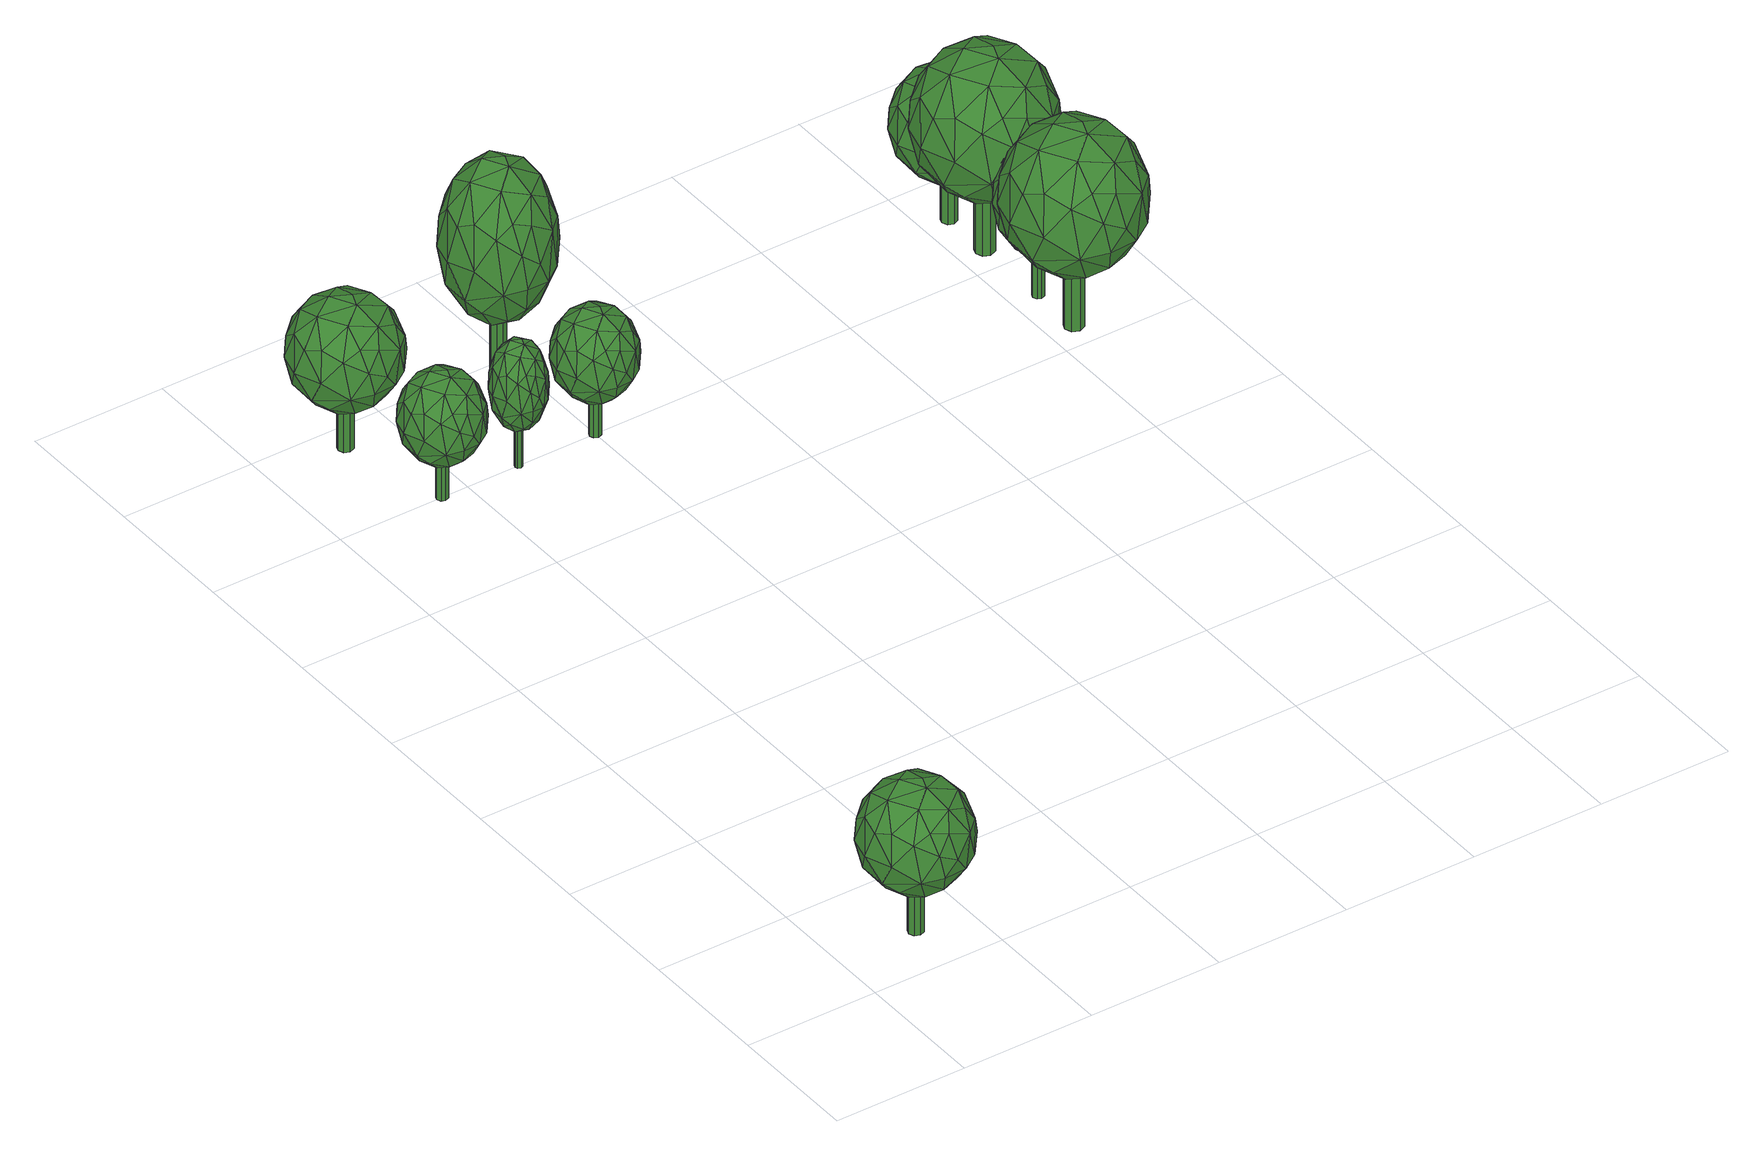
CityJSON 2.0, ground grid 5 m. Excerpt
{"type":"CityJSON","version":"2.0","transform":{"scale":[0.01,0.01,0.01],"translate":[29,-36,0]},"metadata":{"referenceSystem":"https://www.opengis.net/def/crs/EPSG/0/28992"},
"CityObjects":{
"tree1":{"type":"SolitaryVegetationObject","attributes":{"name":"Alderaan Tree 33","species":"Platanus occidentalis","height":6,"crownDiameter":4},"geometry":[{"type":"MultiSurface","lod":"3","boundaries":[[[0,1,2,3,4,5,6,7]],[[6,8,9,7]],[[5,10,8,6]],[[4,11,10,5]],[[3,12,11,4]],[[2,13,12,3]],[[1,14,13,2]],[[0,15,14,1]],[[7,9,15,0]],[[8,10,11,12,13,14,15,9]],[[16,17,18]],[[19,20,21]],[[22,23,24]],[[25,26,27]],[[16,28,17]],[[18,17,29]],[[30,16,18]],[[31,29,17]],[[32,17,28]],[[19,33,20]],[[21,20,23]],[[34,22,35]],[[36,30,37]],[[38,37,39]],[[40,36,38]],[[41,39,37]],[[42,37,30]],[[43,44,41]],[[45,46,26]],[[47,26,34]],[[48,45,47]],[[25,34,26]],[[27,26,46]],[[49,25,27]],[[50,43,51]],[[52,50,48]],[[53,51,43]],[[54,40,55]],[[56,55,49]],[[28,54,56]],[[57,55,40]],[[58,59,57]],[[60,61,43]],[[30,18,42]],[[62,29,63]],[[48,64,45]],[[54,28,16]],[[32,28,65]],[[27,65,49]],[[46,66,27]],[[67,33,19]],[[68,52,48]],[[34,35,68]],[[21,58,69]],[[38,69,40]],[[39,70,38]],[[59,58,22]],[[25,22,34]],[[53,71,51]],[[18,72,60]],[[45,64,73]],[[74,54,75]],[[44,76,77]],[[44,67,76]],[[78,59,79]],[[72,18,29]],[[30,80,16]],[[31,63,29]],[[66,73,31]],[[20,33,24]],[[70,77,19]],[[81,24,33]],[[36,80,30]],[[40,74,36]],[[41,77,39]],[[45,73,46]],[[68,47,34]],[[50,44,43]],[[48,50,71]],[[81,67,52]],[[71,64,48]],[[61,53,43]],[[72,62,53]],[[54,74,40]],[[65,56,49]],[[69,57,40]],[[60,72,61]],[[42,18,60]],[[64,62,63]],[[73,64,63]],[[75,54,16]],[[80,75,16]],[[76,67,19]],[[77,76,19]],[[35,81,52]],[[79,59,22]],[[25,79,22]],[[49,78,79]],[[32,31,17]],[[66,31,32]],[[70,19,21]],[[24,23,20]],[[35,22,24]],[[38,36,37]],[[42,41,37]],[[60,41,42]],[[47,45,26]],[[52,67,50]],[[53,62,71]],[[56,54,55]],[[57,78,55]],[[57,59,78]],[[27,66,65]],[[66,32,65]],[[68,35,52]],[[38,70,69]],[[70,21,69]],[[31,73,63]],[[66,46,73]],[[58,21,23]],[[70,39,77]],[[23,22,58]],[[81,35,24]],[[36,75,80]],[[36,74,75]],[[41,44,77]],[[60,43,41]],[[68,48,47]],[[25,49,79]],[[50,67,44]],[[71,50,51]],[[81,33,67]],[[71,62,64]],[[61,72,53]],[[72,29,62]],[[65,28,56]],[[55,78,49]],[[69,58,57]]]}]},
"tree2":{"type":"SolitaryVegetationObject","attributes":{"name":"Alderaan Tree 13","species":"Abies nebrodensis","height":5,"crownDiameter":3},"geometry":[{"type":"MultiSurface","lod":"3","boundaries":[[[82,83,84,85,86,87,88,89]],[[88,90,91,89]],[[87,92,90,88]],[[86,93,92,87]],[[85,94,93,86]],[[84,95,94,85]],[[83,96,95,84]],[[82,97,96,83]],[[89,91,97,82]],[[90,92,93,94,95,96,97,91]],[[98,99,100]],[[101,102,103]],[[104,105,106]],[[107,108,109]],[[98,110,99]],[[100,99,111]],[[112,98,100]],[[113,111,99]],[[114,99,110]],[[101,115,102]],[[103,102,105]],[[116,104,117]],[[118,112,119]],[[120,119,121]],[[122,118,120]],[[123,121,119]],[[124,119,112]],[[125,126,123]],[[127,128,108]],[[129,108,116]],[[130,127,129]],[[107,116,108]],[[109,108,128]],[[131,107,109]],[[132,125,133]],[[134,132,130]],[[135,133,125]],[[136,122,137]],[[138,137,131]],[[110,136,138]],[[139,137,122]],[[140,141,139]],[[142,143,125]],[[112,100,124]],[[144,111,145]],[[130,146,127]],[[136,110,98]],[[114,110,147]],[[109,147,131]],[[128,148,109]],[[149,115,101]],[[150,134,130]],[[116,117,150]],[[103,140,151]],[[120,151,122]],[[121,152,120]],[[141,140,104]],[[107,104,116]],[[135,153,133]],[[100,154,142]],[[127,146,155]],[[156,136,157]],[[126,158,159]],[[126,149,158]],[[160,141,161]],[[154,100,111]],[[112,162,98]],[[113,145,111]],[[148,155,113]],[[102,115,106]],[[152,159,101]],[[163,106,115]],[[118,162,112]],[[122,156,118]],[[123,159,121]],[[127,155,128]],[[150,129,116]],[[132,126,125]],[[130,132,153]],[[163,149,134]],[[153,146,130]],[[143,135,125]],[[154,144,135]],[[136,156,122]],[[147,138,131]],[[151,139,122]],[[142,154,143]],[[124,100,142]],[[146,144,145]],[[155,146,145]],[[157,136,98]],[[162,157,98]],[[158,149,101]],[[159,158,101]],[[117,163,134]],[[161,141,104]],[[107,161,104]],[[131,160,161]],[[114,113,99]],[[148,113,114]],[[152,101,103]],[[106,105,102]],[[117,104,106]],[[120,118,119]],[[124,123,119]],[[142,123,124]],[[129,127,108]],[[134,149,132]],[[135,144,153]],[[138,136,137]],[[139,160,137]],[[139,141,160]],[[109,148,147]],[[148,114,147]],[[150,117,134]],[[120,152,151]],[[152,103,151]],[[113,155,145]],[[148,128,155]],[[140,103,105]],[[152,121,159]],[[105,104,140]],[[163,117,106]],[[118,157,162]],[[118,156,157]],[[123,126,159]],[[142,125,123]],[[150,130,129]],[[107,131,161]],[[132,149,126]],[[153,132,133]],[[163,115,149]],[[153,144,146]],[[143,154,135]],[[154,111,144]],[[147,110,138]],[[137,160,131]],[[151,140,139]]]}]},
"tree3":{"type":"SolitaryVegetationObject","attributes":{"name":"Alderaan Tree 11","species":"Abies nebrodensis","height":6,"crownDiameter":4},"geometry":[{"type":"MultiSurface","lod":"3","boundaries":[[[164,165,166,167,168,169,170,171]],[[170,172,173,171]],[[169,174,172,170]],[[168,175,174,169]],[[167,176,175,168]],[[166,177,176,167]],[[165,178,177,166]],[[164,179,178,165]],[[171,173,179,164]],[[172,174,175,176,177,178,179,173]],[[180,181,182]],[[183,184,185]],[[186,187,188]],[[189,190,191]],[[180,192,181]],[[182,181,193]],[[194,180,182]],[[195,193,181]],[[196,181,192]],[[183,197,184]],[[185,184,187]],[[198,186,199]],[[200,194,201]],[[202,201,203]],[[204,200,202]],[[205,203,201]],[[206,201,194]],[[207,208,205]],[[209,210,190]],[[211,190,198]],[[212,209,211]],[[189,198,190]],[[191,190,210]],[[213,189,191]],[[214,207,215]],[[216,214,212]],[[217,215,207]],[[218,204,219]],[[220,219,213]],[[192,218,220]],[[221,219,204]],[[222,223,221]],[[224,225,207]],[[194,182,206]],[[226,193,227]],[[212,228,209]],[[218,192,180]],[[196,192,229]],[[191,229,213]],[[210,230,191]],[[231,197,183]],[[232,216,212]],[[198,199,232]],[[185,222,233]],[[202,233,204]],[[203,234,202]],[[223,222,186]],[[189,186,198]],[[217,235,215]],[[182,236,224]],[[209,228,237]],[[238,218,239]],[[208,240,241]],[[208,231,240]],[[242,223,243]],[[236,182,193]],[[194,244,180]],[[195,227,193]],[[230,237,195]],[[184,197,188]],[[234,241,183]],[[245,188,197]],[[200,244,194]],[[204,238,200]],[[205,241,203]],[[209,237,210]],[[232,211,198]],[[214,208,207]],[[212,214,235]],[[245,231,216]],[[235,228,212]],[[225,217,207]],[[236,226,217]],[[218,238,204]],[[229,220,213]],[[233,221,204]],[[224,236,225]],[[206,182,224]],[[228,226,227]],[[237,228,227]],[[239,218,180]],[[244,239,180]],[[240,231,183]],[[241,240,183]],[[199,245,216]],[[243,223,186]],[[189,243,186]],[[213,242,243]],[[196,195,181]],[[230,195,196]],[[234,183,185]],[[188,187,184]],[[199,186,188]],[[202,200,201]],[[206,205,201]],[[224,205,206]],[[211,209,190]],[[216,231,214]],[[217,226,235]],[[220,218,219]],[[221,242,219]],[[221,223,242]],[[191,230,229]],[[230,196,229]],[[232,199,216]],[[202,234,233]],[[234,185,233]],[[195,237,227]],[[230,210,237]],[[222,185,187]],[[234,203,241]],[[187,186,222]],[[245,199,188]],[[200,239,244]],[[200,238,239]],[[205,208,241]],[[224,207,205]],[[232,212,211]],[[189,213,243]],[[214,231,208]],[[235,214,215]],[[245,197,231]],[[235,226,228]],[[225,236,217]],[[236,193,226]],[[229,192,220]],[[219,242,213]],[[233,222,221]]]}]},
"tree4":{"type":"SolitaryVegetationObject","attributes":{"name":"Alderaan Tree 14","species":"Abies nordmanniana","height":5,"crownDiameter":2},"geometry":[{"type":"MultiSurface","lod":"3","boundaries":[[[246,247,248,249,250,251,252,253]],[[252,254,255,253]],[[251,256,254,252]],[[250,257,256,251]],[[249,258,257,250]],[[248,259,258,249]],[[247,260,259,248]],[[246,261,260,247]],[[253,255,261,246]],[[254,256,257,258,259,260,261,255]],[[262,263,264]],[[265,266,267]],[[268,269,270]],[[271,272,273]],[[262,274,263]],[[264,263,275]],[[276,262,264]],[[277,275,263]],[[278,263,274]],[[265,279,266]],[[267,266,269]],[[280,268,281]],[[282,276,283]],[[284,283,285]],[[286,282,284]],[[287,285,283]],[[288,283,276]],[[289,290,287]],[[291,292,272]],[[293,272,280]],[[294,291,293]],[[271,280,272]],[[273,272,292]],[[295,271,273]],[[296,289,297]],[[298,296,294]],[[299,297,289]],[[300,286,301]],[[302,301,295]],[[274,300,302]],[[303,301,286]],[[304,305,303]],[[306,307,289]],[[276,264,288]],[[308,275,309]],[[294,310,291]],[[300,274,262]],[[278,274,311]],[[273,311,295]],[[292,312,273]],[[313,279,265]],[[314,298,294]],[[280,281,314]],[[267,304,315]],[[284,315,286]],[[285,316,284]],[[305,304,268]],[[271,268,280]],[[299,317,297]],[[264,318,306]],[[291,310,319]],[[320,300,321]],[[290,322,323]],[[290,313,322]],[[324,305,325]],[[318,264,275]],[[276,326,262]],[[277,309,275]],[[312,319,277]],[[266,279,270]],[[316,323,265]],[[327,270,279]],[[282,326,276]],[[286,320,282]],[[287,323,285]],[[291,319,292]],[[314,293,280]],[[296,290,289]],[[294,296,317]],[[327,313,298]],[[317,310,294]],[[307,299,289]],[[318,308,299]],[[300,320,286]],[[311,302,295]],[[315,303,286]],[[306,318,307]],[[288,264,306]],[[310,308,309]],[[319,310,309]],[[321,300,262]],[[326,321,262]],[[322,313,265]],[[323,322,265]],[[281,327,298]],[[325,305,268]],[[271,325,268]],[[295,324,325]],[[278,277,263]],[[312,277,278]],[[316,265,267]],[[270,269,266]],[[281,268,270]],[[284,282,283]],[[288,287,283]],[[306,287,288]],[[293,291,272]],[[298,313,296]],[[299,308,317]],[[302,300,301]],[[303,324,301]],[[303,305,324]],[[273,312,311]],[[312,278,311]],[[314,281,298]],[[284,316,315]],[[316,267,315]],[[277,319,309]],[[312,292,319]],[[304,267,269]],[[316,285,323]],[[269,268,304]],[[327,281,270]],[[282,321,326]],[[282,320,321]],[[287,290,323]],[[306,289,287]],[[314,294,293]],[[271,295,325]],[[296,313,290]],[[317,296,297]],[[327,279,313]],[[317,308,310]],[[307,318,299]],[[318,275,308]],[[311,274,302]],[[301,324,295]],[[315,304,303]]]}]},
"tree5":{"type":"SolitaryVegetationObject","attributes":{"name":"Alderaan Tree 15","species":"Abies nebrodensis","height":5,"crownDiameter":3},"geometry":[{"type":"MultiSurface","lod":"3","boundaries":[[[328,329,330,331,332,333,334,335]],[[334,336,337,335]],[[333,338,336,334]],[[332,339,338,333]],[[331,340,339,332]],[[330,341,340,331]],[[329,342,341,330]],[[328,343,342,329]],[[335,337,343,328]],[[336,338,339,340,341,342,343,337]],[[344,345,346]],[[347,348,349]],[[350,351,352]],[[353,354,355]],[[344,356,345]],[[346,345,357]],[[358,344,346]],[[359,357,345]],[[360,345,356]],[[347,361,348]],[[349,348,351]],[[362,350,363]],[[364,358,365]],[[366,365,367]],[[368,364,366]],[[369,367,365]],[[370,365,358]],[[371,372,369]],[[373,374,354]],[[375,354,362]],[[376,373,375]],[[353,362,354]],[[355,354,374]],[[377,353,355]],[[378,371,379]],[[380,378,376]],[[381,379,371]],[[382,368,383]],[[384,383,377]],[[356,382,384]],[[385,383,368]],[[386,387,385]],[[388,389,371]],[[358,346,370]],[[390,357,391]],[[376,392,373]],[[382,356,344]],[[360,356,393]],[[355,393,377]],[[374,394,355]],[[395,361,347]],[[396,380,376]],[[362,363,396]],[[349,386,397]],[[366,397,368]],[[367,398,366]],[[387,386,350]],[[353,350,362]],[[381,399,379]],[[346,400,388]],[[373,392,401]],[[402,382,403]],[[372,404,405]],[[372,395,404]],[[406,387,407]],[[400,346,357]],[[358,408,344]],[[359,391,357]],[[394,401,359]],[[348,361,352]],[[398,405,347]],[[409,352,361]],[[364,408,358]],[[368,402,364]],[[369,405,367]],[[373,401,374]],[[396,375,362]],[[378,372,371]],[[376,378,399]],[[409,395,380]],[[399,392,376]],[[389,381,371]],[[400,390,381]],[[382,402,368]],[[393,384,377]],[[397,385,368]],[[388,400,389]],[[370,346,388]],[[392,390,391]],[[401,392,391]],[[403,382,344]],[[408,403,344]],[[404,395,347]],[[405,404,347]],[[363,409,380]],[[407,387,350]],[[353,407,350]],[[377,406,407]],[[360,359,345]],[[394,359,360]],[[398,347,349]],[[352,351,348]],[[363,350,352]],[[366,364,365]],[[370,369,365]],[[388,369,370]],[[375,373,354]],[[380,395,378]],[[381,390,399]],[[384,382,383]],[[385,406,383]],[[385,387,406]],[[355,394,393]],[[394,360,393]],[[396,363,380]],[[366,398,397]],[[398,349,397]],[[359,401,391]],[[394,374,401]],[[386,349,351]],[[398,367,405]],[[351,350,386]],[[409,363,352]],[[364,403,408]],[[364,402,403]],[[369,372,405]],[[388,371,369]],[[396,376,375]],[[353,377,407]],[[378,395,372]],[[399,378,379]],[[409,361,395]],[[399,390,392]],[[389,400,381]],[[400,357,390]],[[393,356,384]],[[383,406,377]],[[397,386,385]]]}]},
"tree6":{"type":"SolitaryVegetationObject","attributes":{"name":"Alderaan Tree 12","species":"Abies nordmanniana","height":9,"crownDiameter":4},"geometry":[{"type":"MultiSurface","lod":"3","boundaries":[[[410,411,412,413,414,415,416,417]],[[416,418,419,417]],[[415,420,418,416]],[[414,421,420,415]],[[413,422,421,414]],[[412,423,422,413]],[[411,424,423,412]],[[410,425,424,411]],[[417,419,425,410]],[[418,420,421,422,423,424,425,419]],[[426,427,428]],[[429,430,431]],[[432,433,434]],[[435,436,437]],[[426,438,427]],[[428,427,439]],[[440,426,428]],[[441,439,427]],[[442,427,438]],[[429,443,430]],[[431,430,433]],[[444,432,445]],[[446,440,447]],[[448,447,449]],[[450,446,448]],[[451,449,447]],[[452,447,440]],[[453,454,451]],[[455,456,436]],[[457,436,444]],[[458,455,457]],[[435,444,436]],[[437,436,456]],[[459,435,437]],[[460,453,461]],[[462,460,458]],[[463,461,453]],[[464,450,465]],[[466,465,459]],[[438,464,466]],[[467,465,450]],[[468,469,467]],[[470,471,453]],[[440,428,452]],[[472,439,473]],[[458,474,455]],[[464,438,426]],[[442,438,475]],[[437,475,459]],[[456,476,437]],[[477,443,429]],[[478,462,458]],[[444,445,478]],[[431,468,479]],[[448,479,450]],[[449,480,448]],[[469,468,432]],[[435,432,444]],[[463,481,461]],[[428,482,470]],[[455,474,483]],[[484,464,485]],[[454,486,487]],[[454,477,486]],[[488,469,489]],[[482,428,439]],[[440,490,426]],[[441,473,439]],[[476,483,441]],[[430,443,434]],[[480,487,429]],[[491,434,443]],[[446,490,440]],[[450,484,446]],[[451,487,449]],[[455,483,456]],[[478,457,444]],[[460,454,453]],[[458,460,481]],[[491,477,462]],[[481,474,458]],[[471,463,453]],[[482,472,463]],[[464,484,450]],[[475,466,459]],[[479,467,450]],[[470,482,471]],[[452,428,470]],[[474,472,473]],[[483,474,473]],[[485,464,426]],[[490,485,426]],[[486,477,429]],[[487,486,429]],[[445,491,462]],[[489,469,432]],[[435,489,432]],[[459,488,489]],[[442,441,427]],[[476,441,442]],[[480,429,431]],[[434,433,430]],[[445,432,434]],[[448,446,447]],[[452,451,447]],[[470,451,452]],[[457,455,436]],[[462,477,460]],[[463,472,481]],[[466,464,465]],[[467,488,465]],[[467,469,488]],[[437,476,475]],[[476,442,475]],[[478,445,462]],[[448,480,479]],[[480,431,479]],[[441,483,473]],[[476,456,483]],[[468,431,433]],[[480,449,487]],[[433,432,468]],[[491,445,434]],[[446,485,490]],[[446,484,485]],[[451,454,487]],[[470,453,451]],[[478,458,457]],[[435,459,489]],[[460,477,454]],[[481,460,461]],[[491,443,477]],[[481,472,474]],[[471,482,463]],[[482,439,472]],[[475,438,466]],[[465,488,459]],[[479,468,467]]]}]},
"tree7":{"type":"SolitaryVegetationObject","attributes":{"name":"Alderaan Tree 20","species":"Quercus petraea","height":8,"crownDiameter":5},"geometry":[{"type":"MultiSurface","lod":"3","boundaries":[[[492,493,494,495,496,497,498,499]],[[498,500,501,499]],[[497,502,500,498]],[[496,503,502,497]],[[495,504,503,496]],[[494,505,504,495]],[[493,506,505,494]],[[492,507,506,493]],[[499,501,507,492]],[[500,502,503,504,505,506,507,501]],[[508,509,510]],[[511,512,513]],[[514,515,516]],[[517,518,519]],[[508,520,509]],[[510,509,521]],[[522,508,510]],[[523,521,509]],[[524,509,520]],[[511,525,512]],[[513,512,515]],[[526,514,527]],[[528,522,529]],[[530,529,531]],[[532,528,530]],[[533,531,529]],[[534,529,522]],[[535,536,533]],[[537,538,518]],[[539,518,526]],[[540,537,539]],[[517,526,518]],[[519,518,538]],[[541,517,519]],[[542,535,543]],[[544,542,540]],[[545,543,535]],[[546,532,547]],[[548,547,541]],[[520,546,548]],[[549,547,532]],[[550,551,549]],[[552,553,535]],[[522,510,534]],[[554,521,555]],[[540,556,537]],[[546,520,508]],[[524,520,557]],[[519,557,541]],[[538,558,519]],[[559,525,511]],[[560,544,540]],[[526,527,560]],[[513,550,561]],[[530,561,532]],[[531,562,530]],[[551,550,514]],[[517,514,526]],[[545,563,543]],[[510,564,552]],[[537,556,565]],[[566,546,567]],[[536,568,569]],[[536,559,568]],[[570,551,571]],[[564,510,521]],[[522,572,508]],[[523,555,521]],[[558,565,523]],[[512,525,516]],[[562,569,511]],[[573,516,525]],[[528,572,522]],[[532,566,528]],[[533,569,531]],[[537,565,538]],[[560,539,526]],[[542,536,535]],[[540,542,563]],[[573,559,544]],[[563,556,540]],[[553,545,535]],[[564,554,545]],[[546,566,532]],[[557,548,541]],[[561,549,532]],[[552,564,553]],[[534,510,552]],[[556,554,555]],[[565,556,555]],[[567,546,508]],[[572,567,508]],[[568,559,511]],[[569,568,511]],[[527,573,544]],[[571,551,514]],[[517,571,514]],[[541,570,571]],[[524,523,509]],[[558,523,524]],[[562,511,513]],[[516,515,512]],[[527,514,516]],[[530,528,529]],[[534,533,529]],[[552,533,534]],[[539,537,518]],[[544,559,542]],[[545,554,563]],[[548,546,547]],[[549,570,547]],[[549,551,570]],[[519,558,557]],[[558,524,557]],[[560,527,544]],[[530,562,561]],[[562,513,561]],[[523,565,555]],[[558,538,565]],[[550,513,515]],[[562,531,569]],[[515,514,550]],[[573,527,516]],[[528,567,572]],[[528,566,567]],[[533,536,569]],[[552,535,533]],[[560,540,539]],[[517,541,571]],[[542,559,536]],[[563,542,543]],[[573,525,559]],[[563,554,556]],[[553,564,545]],[[564,521,554]],[[557,520,548]],[[547,570,541]],[[561,550,549]]]}]},
"tree8":{"type":"SolitaryVegetationObject","attributes":{"name":"Alderaan Tree 19","species":"Quercus petraea","height":6,"crownDiameter":3},"geometry":[{"type":"MultiSurface","lod":"3","boundaries":[[[574,575,576,577,578,579,580,581]],[[580,582,583,581]],[[579,584,582,580]],[[578,585,584,579]],[[577,586,585,578]],[[576,587,586,577]],[[575,588,587,576]],[[574,589,588,575]],[[581,583,589,574]],[[582,584,585,586,587,588,589,583]],[[590,591,592]],[[593,594,595]],[[596,597,598]],[[599,600,601]],[[590,602,591]],[[592,591,603]],[[604,590,592]],[[605,603,591]],[[606,591,602]],[[593,607,594]],[[595,594,597]],[[608,596,609]],[[610,604,611]],[[612,611,613]],[[614,610,612]],[[615,613,611]],[[616,611,604]],[[617,618,615]],[[619,620,600]],[[621,600,608]],[[622,619,621]],[[599,608,600]],[[601,600,620]],[[623,599,601]],[[624,617,625]],[[626,624,622]],[[627,625,617]],[[628,614,629]],[[630,629,623]],[[602,628,630]],[[631,629,614]],[[632,633,631]],[[634,635,617]],[[604,592,616]],[[636,603,637]],[[622,638,619]],[[628,602,590]],[[606,602,639]],[[601,639,623]],[[620,640,601]],[[641,607,593]],[[642,626,622]],[[608,609,642]],[[595,632,643]],[[612,643,614]],[[613,644,612]],[[633,632,596]],[[599,596,608]],[[627,645,625]],[[592,646,634]],[[619,638,647]],[[648,628,649]],[[618,650,651]],[[618,641,650]],[[652,633,653]],[[646,592,603]],[[604,654,590]],[[605,637,603]],[[640,647,605]],[[594,607,598]],[[644,651,593]],[[655,598,607]],[[610,654,604]],[[614,648,610]],[[615,651,613]],[[619,647,620]],[[642,621,608]],[[624,618,617]],[[622,624,645]],[[655,641,626]],[[645,638,622]],[[635,627,617]],[[646,636,627]],[[628,648,614]],[[639,630,623]],[[643,631,614]],[[634,646,635]],[[616,592,634]],[[638,636,637]],[[647,638,637]],[[649,628,590]],[[654,649,590]],[[650,641,593]],[[651,650,593]],[[609,655,626]],[[653,633,596]],[[599,653,596]],[[623,652,653]],[[606,605,591]],[[640,605,606]],[[644,593,595]],[[598,597,594]],[[609,596,598]],[[612,610,611]],[[616,615,611]],[[634,615,616]],[[621,619,600]],[[626,641,624]],[[627,636,645]],[[630,628,629]],[[631,652,629]],[[631,633,652]],[[601,640,639]],[[640,606,639]],[[642,609,626]],[[612,644,643]],[[644,595,643]],[[605,647,637]],[[640,620,647]],[[632,595,597]],[[644,613,651]],[[597,596,632]],[[655,609,598]],[[610,649,654]],[[610,648,649]],[[615,618,651]],[[634,617,615]],[[642,622,621]],[[599,623,653]],[[624,641,618]],[[645,624,625]],[[655,607,641]],[[645,636,638]],[[635,646,627]],[[646,603,636]],[[639,602,630]],[[629,652,623]],[[643,632,631]]]}]},
"tree9":{"type":"SolitaryVegetationObject","attributes":{"name":"Alderaan Tree 18","species":"Quercus petraea","height":8,"crownDiameter":5},"geometry":[{"type":"MultiSurface","lod":"3","boundaries":[[[656,657,658,659,660,661,662,663]],[[662,664,665,663]],[[661,666,664,662]],[[660,667,666,661]],[[659,668,667,660]],[[658,669,668,659]],[[657,670,669,658]],[[656,671,670,657]],[[663,665,671,656]],[[664,666,667,668,669,670,671,665]],[[672,673,674]],[[675,676,677]],[[678,679,680]],[[681,682,683]],[[672,684,673]],[[674,673,685]],[[686,672,674]],[[687,685,673]],[[688,673,684]],[[675,689,676]],[[677,676,679]],[[690,678,691]],[[692,686,693]],[[694,693,695]],[[696,692,694]],[[697,695,693]],[[698,693,686]],[[699,700,697]],[[701,702,682]],[[703,682,690]],[[704,701,703]],[[681,690,682]],[[683,682,702]],[[705,681,683]],[[706,699,707]],[[708,706,704]],[[709,707,699]],[[710,696,711]],[[712,711,705]],[[684,710,712]],[[713,711,696]],[[714,715,713]],[[716,717,699]],[[686,674,698]],[[718,685,719]],[[704,720,701]],[[710,684,672]],[[688,684,721]],[[683,721,705]],[[702,722,683]],[[723,689,675]],[[724,708,704]],[[690,691,724]],[[677,714,725]],[[694,725,696]],[[695,726,694]],[[715,714,678]],[[681,678,690]],[[709,727,707]],[[674,728,716]],[[701,720,729]],[[730,710,731]],[[700,732,733]],[[700,723,732]],[[734,715,735]],[[728,674,685]],[[686,736,672]],[[687,719,685]],[[722,729,687]],[[676,689,680]],[[726,733,675]],[[737,680,689]],[[692,736,686]],[[696,730,692]],[[697,733,695]],[[701,729,702]],[[724,703,690]],[[706,700,699]],[[704,706,727]],[[737,723,708]],[[727,720,704]],[[717,709,699]],[[728,718,709]],[[710,730,696]],[[721,712,705]],[[725,713,696]],[[716,728,717]],[[698,674,716]],[[720,718,719]],[[729,720,719]],[[731,710,672]],[[736,731,672]],[[732,723,675]],[[733,732,675]],[[691,737,708]],[[735,715,678]],[[681,735,678]],[[705,734,735]],[[688,687,673]],[[722,687,688]],[[726,675,677]],[[680,679,676]],[[691,678,680]],[[694,692,693]],[[698,697,693]],[[716,697,698]],[[703,701,682]],[[708,723,706]],[[709,718,727]],[[712,710,711]],[[713,734,711]],[[713,715,734]],[[683,722,721]],[[722,688,721]],[[724,691,708]],[[694,726,725]],[[726,677,725]],[[687,729,719]],[[722,702,729]],[[714,677,679]],[[726,695,733]],[[679,678,714]],[[737,691,680]],[[692,731,736]],[[692,730,731]],[[697,700,733]],[[716,699,697]],[[724,704,703]],[[681,705,735]],[[706,723,700]],[[727,706,707]],[[737,689,723]],[[727,718,720]],[[717,728,709]],[[728,685,718]],[[721,684,712]],[[711,734,705]],[[725,714,713]]]}]},
"tree10":{"type":"SolitaryVegetationObject","attributes":{"name":"Alderaan Tree 17","species":"Quercus petraea","height":6,"crownDiameter":4},"geometry":[{"type":"MultiSurface","lod":"3","boundaries":[[[738,739,740,741,742,743,744,745]],[[744,746,747,745]],[[743,748,746,744]],[[742,749,748,743]],[[741,750,749,742]],[[740,751,750,741]],[[739,752,751,740]],[[738,753,752,739]],[[745,747,753,738]],[[746,748,749,750,751,752,753,747]],[[754,755,756]],[[757,758,759]],[[760,761,762]],[[763,764,765]],[[754,766,755]],[[756,755,767]],[[768,754,756]],[[769,767,755]],[[770,755,766]],[[757,771,758]],[[759,758,761]],[[772,760,773]],[[774,768,775]],[[776,775,777]],[[778,774,776]],[[779,777,775]],[[780,775,768]],[[781,782,779]],[[783,784,764]],[[785,764,772]],[[786,783,785]],[[763,772,764]],[[765,764,784]],[[787,763,765]],[[788,781,789]],[[790,788,786]],[[791,789,781]],[[792,778,793]],[[794,793,787]],[[766,792,794]],[[795,793,778]],[[796,797,795]],[[798,799,781]],[[768,756,780]],[[800,767,801]],[[786,802,783]],[[792,766,754]],[[770,766,803]],[[765,803,787]],[[784,804,765]],[[805,771,757]],[[806,790,786]],[[772,773,806]],[[759,796,807]],[[776,807,778]],[[777,808,776]],[[797,796,760]],[[763,760,772]],[[791,809,789]],[[756,810,798]],[[783,802,811]],[[812,792,813]],[[782,814,815]],[[782,805,814]],[[816,797,817]],[[810,756,767]],[[768,818,754]],[[769,801,767]],[[804,811,769]],[[758,771,762]],[[808,815,757]],[[819,762,771]],[[774,818,768]],[[778,812,774]],[[779,815,777]],[[783,811,784]],[[806,785,772]],[[788,782,781]],[[786,788,809]],[[819,805,790]],[[809,802,786]],[[799,791,781]],[[810,800,791]],[[792,812,778]],[[803,794,787]],[[807,795,778]],[[798,810,799]],[[780,756,798]],[[802,800,801]],[[811,802,801]],[[813,792,754]],[[818,813,754]],[[814,805,757]],[[815,814,757]],[[773,819,790]],[[817,797,760]],[[763,817,760]],[[787,816,817]],[[770,769,755]],[[804,769,770]],[[808,757,759]],[[762,761,758]],[[773,760,762]],[[776,774,775]],[[780,779,775]],[[798,779,780]],[[785,783,764]],[[790,805,788]],[[791,800,809]],[[794,792,793]],[[795,816,793]],[[795,797,816]],[[765,804,803]],[[804,770,803]],[[806,773,790]],[[776,808,807]],[[808,759,807]],[[769,811,801]],[[804,784,811]],[[796,759,761]],[[808,777,815]],[[761,760,796]],[[819,773,762]],[[774,813,818]],[[774,812,813]],[[779,782,815]],[[798,781,779]],[[806,786,785]],[[763,787,817]],[[788,805,782]],[[809,788,789]],[[819,771,805]],[[809,800,802]],[[799,810,791]],[[810,767,800]],[[803,766,794]],[[793,816,787]],[[807,796,795]]]}]}
},
"vertices":[
[320,180,0],[300,172,0],[280,180,0],[272,200,0],[280,220,0],[300,228,0],[320,220,0],[328,200,0],[320,220,180],[328,200,180],[300,228,180],[280,220,180],[272,200,180],[280,180,180],[300,172,180],[320,180,180],[397,368,330],[308,402,391],[398,368,442],[397,32,450],[328,2,391],[375,25,324],[203,32,330],[280,6,335],[259,7,429],[130,145,292],[100,201,381],[133,259,289],[300,370,276],[291,376,490],[471,304,396],[217,380,417],[225,375,324],[309,24,490],[131,93,390],[188,52,473],[479,225,301],[500,199,399],[467,141,289],[475,106,380],[403,194,207],[479,184,485],[468,277,467],[403,206,573],[428,144,545],[133,249,495],[125,294,380],[121,175,479],[190,200,568],[187,206,215],[309,150,597],[328,200,600],[244,103,568],[325,283,582],[349,299,211],[297,200,176],[275,283,198],[325,117,198],[300,40,262],[253,79,229],[430,297,516],[377,299,556],[263,331,546],[201,356,472],[192,299,537],[211,303,233],[168,342,336],[337,69,546],[149,118,499],[389,97,233],[432,58,336],[263,241,595],[354,359,506],[142,309,448],[408,255,221],[430,297,264],[414,85,513],[458,91,448],[230,137,201],[170,103,264],[458,309,332],[246,41,506],
[415,2985,0],[400,2979,0],[385,2985,0],[379,3000,0],[385,3015,0],[400,3021,0],[415,3015,0],[421,3000,0],[415,3015,150],[421,3000,150],[400,3021,150],[385,3015,150],[379,3000,150],[385,2985,150],[400,2979,150],[415,2985,150],[472,3126,275],[406,3151,326],[474,3126,369],[472,2874,375],[421,2851,325],[456,2869,270],[328,2874,275],[385,2855,279],[370,2856,358],[273,2959,243],[250,3001,318],[275,3044,241],[400,3128,230],[393,3132,408],[528,3078,330],[338,3135,348],[344,3131,270],[407,2868,408],[273,2920,325],[316,2889,394],[534,3019,251],[550,2999,332],[525,2956,241],[531,2930,317],[478,2996,172],[534,2988,404],[526,3057,389],[478,3004,478],[496,2958,454],[275,3037,413],[269,3070,317],[266,2981,399],[317,3000,474],[315,3005,179],[407,2963,498],[421,3000,500],[358,2927,474],[419,3063,485],[437,3074,176],[397,3000,146],[381,3063,165],[419,2937,165],[400,2880,219],[365,2909,191],[498,3073,430],[458,3074,463],[372,3098,455],[326,3117,394],[319,3074,448],[333,3077,194],[301,3107,280],[428,2902,455],[287,2938,416],[467,2923,194],[499,2893,280],[372,3031,496],[441,3119,421],[281,3081,374],[481,3041,184],[498,3073,220],[486,2914,427],[519,2919,374],[347,2953,168],[302,2927,220],[519,3081,276],[359,2881,421],
[320,3380,0],[300,3372,0],[280,3380,0],[272,3400,0],[280,3420,0],[300,3428,0],[320,3420,0],[328,3400,0],[320,3420,180],[328,3400,180],[300,3428,180],[280,3420,180],[272,3400,180],[280,3380,180],[300,3372,180],[320,3380,180],[397,3568,330],[308,3602,391],[398,3568,442],[397,3232,450],[328,3202,391],[375,3225,324],[203,3232,330],[280,3206,335],[259,3207,429],[130,3345,292],[100,3401,381],[133,3459,289],[300,3570,276],[291,3576,490],[471,3504,396],[217,3580,417],[225,3575,324],[309,3224,490],[131,3293,390],[188,3252,473],[479,3425,301],[500,3399,399],[467,3341,289],[475,3306,380],[403,3394,207],[479,3384,485],[468,3477,467],[403,3406,573],[428,3344,545],[133,3449,495],[125,3494,380],[121,3375,479],[190,3400,568],[187,3406,215],[309,3350,597],[328,3400,600],[244,3303,568],[325,3483,582],[349,3499,211],[297,3400,176],[275,3483,198],[325,3317,198],[300,3240,262],[253,3279,229],[430,3497,516],[377,3499,556],[263,3531,546],[201,3556,472],[192,3499,537],[211,3503,233],[168,3542,336],[337,3269,546],[149,3318,499],[389,3297,233],[432,3258,336],[263,3441,595],[354,3559,506],[142,3509,448],[408,3455,221],[430,3497,264],[414,3285,513],[458,3291,448],[230,3337,201],[170,3303,264],[458,3509,332],[246,3241,506],
[710,2990,0],[700,2986,0],[690,2990,0],[686,3000,0],[690,3010,0],[700,3014,0],[710,3010,0],[714,3000,0],[710,3010,150],[714,3000,150],[700,3014,150],[690,3010,150],[686,3000,150],[690,2990,150],[700,2986,150],[710,2990,150],[748,3084,275],[704,3101,326],[749,3084,369],[748,2916,375],[714,2901,325],[738,2913,270],[652,2916,275],[690,2903,279],[680,2904,358],[615,2973,243],[600,3001,318],[616,3029,241],[700,3085,230],[695,3088,408],[785,3052,330],[659,3090,348],[662,3087,270],[705,2912,408],[615,2946,325],[644,2926,394],[790,3013,251],[800,2999,332],[784,2971,241],[787,2953,317],[752,2997,172],[789,2992,404],[784,3038,389],[752,3003,478],[764,2972,454],[616,3025,413],[613,3047,317],[610,2987,399],[645,3000,474],[643,3003,179],[704,2975,498],[714,3000,500],[672,2951,474],[713,3042,485],[724,3049,176],[698,3000,146],[687,3042,165],[713,2958,165],[700,2920,219],[677,2939,191],[765,3048,430],[738,3050,463],[681,3065,455],[651,3078,394],[646,3050,448],[655,3052,194],[634,3071,280],[719,2935,455],[625,2959,416],[745,2948,194],[766,2929,280],[682,3020,496],[727,3080,421],[621,3054,374],[754,3027,184],[765,3048,220],[757,2942,427],[779,2946,374],[665,2969,168],[635,2952,220],[779,3054,276],[673,2920,421],
[1015,2985,0],[1000,2979,0],[985,2985,0],[979,3000,0],[985,3015,0],[1000,3021,0],[1015,3015,0],[1021,3000,0],[1015,3015,150],[1021,3000,150],[1000,3021,150],[985,3015,150],[979,3000,150],[985,2985,150],[1000,2979,150],[1015,2985,150],[1072,3126,275],[1006,3151,326],[1074,3126,369],[1072,2874,375],[1021,2851,325],[1056,2869,270],[928,2874,275],[985,2855,279],[970,2856,358],[873,2959,243],[850,3001,318],[875,3044,241],[1000,3128,230],[993,3132,408],[1128,3078,330],[938,3135,348],[944,3131,270],[1007,2868,408],[873,2920,325],[916,2889,394],[1134,3019,251],[1150,2999,332],[1125,2956,241],[1131,2930,317],[1078,2996,172],[1134,2988,404],[1126,3057,389],[1078,3004,478],[1096,2958,454],[875,3037,413],[869,3070,317],[866,2981,399],[917,3000,474],[915,3005,179],[1007,2963,498],[1021,3000,500],[958,2927,474],[1019,3063,485],[1037,3074,176],[997,3000,146],[981,3063,165],[1019,2937,165],[1000,2880,219],[965,2909,191],[1098,3073,430],[1058,3074,463],[972,3098,455],[926,3117,394],[919,3074,448],[933,3077,194],[901,3107,280],[1028,2902,455],[887,2938,416],[1067,2923,194],[1099,2893,280],[972,3031,496],[1041,3119,421],[881,3081,374],[1081,3041,184],[1098,3073,220],[1086,2914,427],[1119,2919,374],[947,2953,168],[902,2927,220],[1119,3081,276],[959,2881,421],
[920,3380,0],[900,3372,0],[880,3380,0],[872,3400,0],[880,3420,0],[900,3428,0],[920,3420,0],[928,3400,0],[920,3420,270],[928,3400,270],[900,3428,270],[880,3420,270],[872,3400,270],[880,3380,270],[900,3372,270],[920,3380,270],[997,3568,495],[908,3602,587],[998,3568,664],[997,3232,675],[928,3202,586],[975,3225,485],[803,3232,495],[880,3206,502],[859,3207,644],[730,3345,437],[700,3401,572],[733,3459,434],[900,3570,414],[891,3576,734],[1071,3504,594],[817,3580,626],[825,3575,485],[909,3224,734],[731,3293,585],[788,3252,709],[1079,3425,452],[1100,3399,598],[1067,3341,434],[1075,3306,570],[1003,3394,310],[1079,3384,728],[1068,3477,701],[1003,3406,860],[1028,3344,817],[733,3449,743],[725,3494,570],[721,3375,718],[790,3400,853],[787,3406,322],[909,3350,896],[928,3400,900],[844,3303,853],[925,3483,873],[949,3499,316],[897,3400,264],[875,3483,297],[925,3317,297],[900,3240,393],[853,3279,344],[1030,3497,774],[977,3499,834],[863,3531,819],[801,3556,708],[792,3499,806],[811,3503,349],[768,3542,503],[937,3269,819],[749,3318,749],[989,3297,349],[1032,3258,503],[863,3441,892],[954,3559,758],[742,3509,672],[1008,3455,331],[1030,3497,396],[1014,3285,769],[1058,3291,672],[830,3337,302],[770,3303,396],[1058,3509,498],[846,3241,758],
[2625,2575,0],[2600,2565,0],[2575,2575,0],[2565,2600,0],[2575,2625,0],[2600,2635,0],[2625,2625,0],[2635,2600,0],[2625,2625,240],[2635,2600,240],[2600,2635,240],[2575,2625,240],[2565,2600,240],[2575,2575,240],[2600,2565,240],[2625,2575,240],[2721,2810,440],[2610,2852,522],[2723,2810,590],[2721,2390,600],[2635,2352,521],[2694,2382,432],[2479,2390,440],[2575,2358,446],[2549,2359,573],[2388,2531,389],[2350,2602,509],[2391,2673,386],[2600,2813,368],[2588,2820,653],[2814,2730,528],[2496,2825,556],[2506,2818,432],[2612,2380,653],[2388,2466,520],[2460,2415,631],[2824,2632,402],[2850,2598,531],[2809,2527,386],[2819,2483,507],[2729,2593,276],[2823,2580,647],[2810,2696,623],[2729,2607,764],[2760,2530,727],[2391,2662,660],[2381,2717,507],[2376,2568,638],[2462,2600,758],[2459,2608,286],[2611,2538,797],[2635,2600,800],[2530,2478,758],[2632,2704,776],[2661,2723,281],[2596,2600,234],[2568,2704,264],[2632,2496,264],[2600,2399,350],[2542,2448,306],[2763,2721,688],[2696,2724,742],[2553,2763,728],[2477,2795,630],[2465,2724,716],[2489,2729,310],[2435,2778,447],[2647,2437,728],[2412,2497,666],[2711,2471,310],[2765,2422,447],[2554,2651,793],[2668,2799,674],[2402,2736,598],[2735,2668,294],[2763,2721,352],[2743,2456,683],[2798,2464,598],[2512,2521,268],[2437,2479,352],[2798,2736,442],[2532,2401,674],
[2615,2785,0],[2600,2779,0],[2585,2785,0],[2579,2800,0],[2585,2815,0],[2600,2821,0],[2615,2815,0],[2621,2800,0],[2615,2815,180],[2621,2800,180],[2600,2821,180],[2585,2815,180],[2579,2800,180],[2585,2785,180],[2600,2779,180],[2615,2785,180],[2672,2926,330],[2606,2951,391],[2674,2926,442],[2672,2674,450],[2621,2651,391],[2656,2669,324],[2528,2674,330],[2585,2655,335],[2570,2656,429],[2473,2759,292],[2450,2801,381],[2475,2844,289],[2600,2928,276],[2593,2932,490],[2728,2878,396],[2538,2935,417],[2544,2931,324],[2607,2668,490],[2473,2720,390],[2516,2689,473],[2734,2819,301],[2750,2799,399],[2725,2756,289],[2731,2730,380],[2678,2796,207],[2734,2788,485],[2726,2857,467],[2678,2804,573],[2696,2758,545],[2475,2837,495],[2469,2870,380],[2466,2781,479],[2517,2800,568],[2515,2805,215],[2607,2763,597],[2621,2800,600],[2558,2727,568],[2619,2863,582],[2637,2874,211],[2597,2800,176],[2581,2863,198],[2619,2737,198],[2600,2680,262],[2565,2709,229],[2698,2873,516],[2658,2874,556],[2572,2898,546],[2526,2917,472],[2519,2874,537],[2533,2877,233],[2501,2907,336],[2628,2702,546],[2487,2738,499],[2667,2723,233],[2699,2693,336],[2572,2831,595],[2641,2919,506],[2481,2881,448],[2681,2841,221],[2698,2873,264],[2686,2714,513],[2719,2719,448],[2547,2753,201],[2502,2727,264],[2719,2881,332],[2559,2681,506],
[2625,3075,0],[2600,3065,0],[2575,3075,0],[2565,3100,0],[2575,3125,0],[2600,3135,0],[2625,3125,0],[2635,3100,0],[2625,3125,240],[2635,3100,240],[2600,3135,240],[2575,3125,240],[2565,3100,240],[2575,3075,240],[2600,3065,240],[2625,3075,240],[2721,3310,440],[2610,3352,522],[2723,3310,590],[2721,2890,600],[2635,2852,521],[2694,2882,432],[2479,2890,440],[2575,2858,446],[2549,2859,573],[2388,3031,389],[2350,3102,509],[2391,3173,386],[2600,3313,368],[2588,3320,653],[2814,3230,528],[2496,3325,556],[2506,3318,432],[2612,2880,653],[2388,2966,520],[2460,2915,631],[2824,3132,402],[2850,3098,531],[2809,3027,386],[2819,2983,507],[2729,3093,276],[2823,3080,647],[2810,3196,623],[2729,3107,764],[2760,3030,727],[2391,3162,660],[2381,3217,507],[2376,3068,638],[2462,3100,758],[2459,3108,286],[2611,3038,797],[2635,3100,800],[2530,2978,758],[2632,3204,776],[2661,3223,281],[2596,3100,234],[2568,3204,264],[2632,2996,264],[2600,2899,350],[2542,2948,306],[2763,3221,688],[2696,3224,742],[2553,3263,728],[2477,3295,630],[2465,3224,716],[2489,3229,310],[2435,3278,447],[2647,2937,728],[2412,2997,666],[2711,2971,310],[2765,2922,447],[2554,3151,793],[2668,3299,674],[2402,3236,598],[2735,3168,294],[2763,3221,352],[2743,2956,683],[2798,2964,598],[2512,3021,268],[2437,2979,352],[2798,3236,442],[2532,2901,674],
[2620,3280,0],[2600,3272,0],[2580,3280,0],[2572,3300,0],[2580,3320,0],[2600,3328,0],[2620,3320,0],[2628,3300,0],[2620,3320,180],[2628,3300,180],[2600,3328,180],[2580,3320,180],[2572,3300,180],[2580,3280,180],[2600,3272,180],[2620,3280,180],[2697,3468,330],[2608,3502,391],[2698,3468,442],[2697,3132,450],[2628,3102,391],[2675,3125,324],[2503,3132,330],[2580,3106,335],[2559,3107,429],[2430,3245,292],[2400,3301,381],[2433,3359,289],[2600,3470,276],[2591,3476,490],[2771,3404,396],[2517,3480,417],[2525,3475,324],[2609,3124,490],[2431,3193,390],[2488,3152,473],[2779,3325,301],[2800,3299,399],[2767,3241,289],[2775,3206,380],[2703,3294,207],[2779,3284,485],[2768,3377,467],[2703,3306,573],[2728,3244,545],[2433,3349,495],[2425,3394,380],[2421,3275,479],[2490,3300,568],[2487,3306,215],[2609,3250,597],[2628,3300,600],[2544,3203,568],[2625,3383,582],[2649,3399,211],[2597,3300,176],[2575,3383,198],[2625,3217,198],[2600,3140,262],[2553,3179,229],[2730,3397,516],[2677,3399,556],[2563,3431,546],[2501,3456,472],[2492,3399,537],[2511,3403,233],[2468,3442,336],[2637,3169,546],[2449,3218,499],[2689,3197,233],[2732,3158,336],[2563,3341,595],[2654,3459,506],[2442,3409,448],[2708,3355,221],[2730,3397,264],[2714,3185,513],[2758,3191,448],[2530,3237,201],[2470,3203,264],[2758,3409,332],[2546,3141,506]
]}
